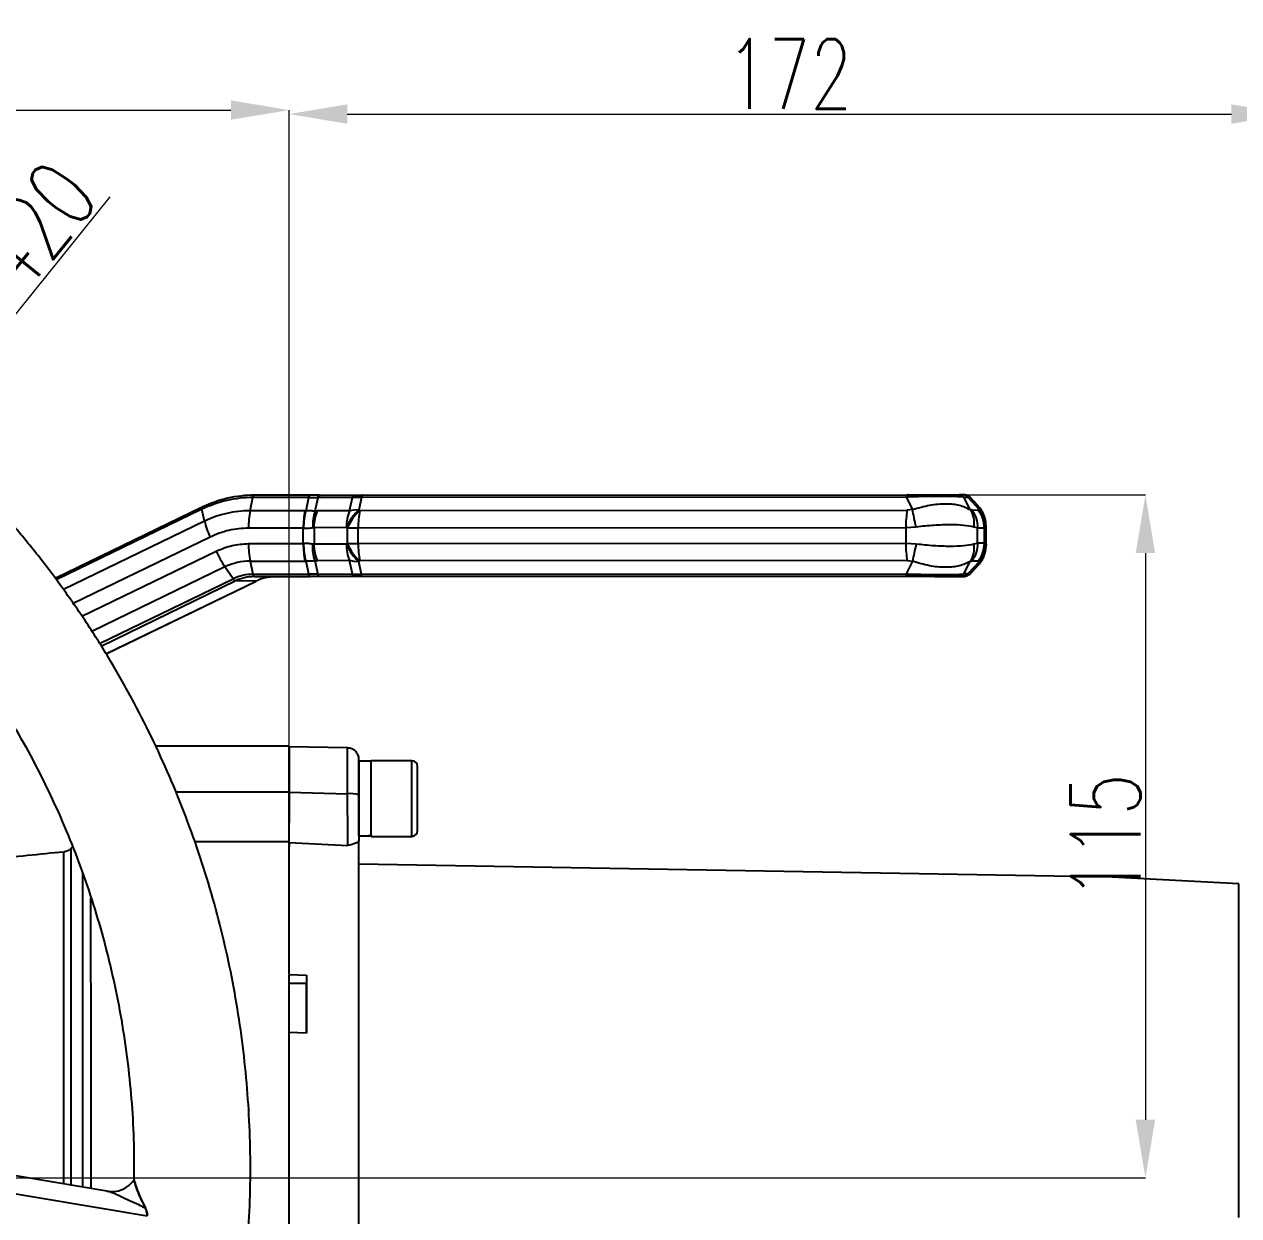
# Model space of a CAD drawing. Header units: millimetres. Extents: x 2223 to 4172, y 741 to 2119.
# Drawn here: x 3234.9 to 3443.7, y 1158.1 to 1363 of the extents above; entities that cross this region are included whole.
import ezdxf

# ---------------------------------------------------------------- set-up
doc = ezdxf.new("R2010")
doc.units = ezdxf.units.MM
doc.layers.add('AM_5', color=3, linetype='Continuous', lineweight=25)
doc.styles.add('SLDTEXTSTYLE1', font='txt.shx', dxfattribs={"width": 0.7, "bigfont": 'gbcbig.shx'})
doc.dimstyles.new('SLDDIMSTYLE12$0', dxfattribs={"dimtxt": 12, "dimasz": 10, "dimexe": 0, "dimexo": 0.0625, "dimgap": 0.875, "dimtad": 1, "dimdec": 1, "dimlfac": 1.8, "dimrnd": 1e-09, "dimzin": 12, "dimdsep": 46, "dimtxsty": 'SLDTEXTSTYLE1', "dimcen": 0.09, "dimdle": 8.16, "dimclrd": 3, "dimclre": 3, "dimadec": 0, "dimazin": 3, "dimtfac": 1, "dimtdec": 1, "dimtofl": 0, "dimtmove": 0, "dimatfit": 3, "dimfxl": 0, "dimfrac": 2, "dimtolj": 1, "dimlwd": 5, "dimlwe": 5, "dimarcsym": 0})
doc.dimstyles.new('SLDDIMSTYLE12$3', dxfattribs={"dimtxt": 12, "dimasz": 10, "dimexe": 0, "dimexo": 0.0625, "dimgap": 0.875, "dimtad": 1, "dimdec": 1, "dimlfac": 1.8, "dimrnd": 1e-09, "dimzin": 12, "dimdsep": 46, "dimtxsty": 'SLDTEXTSTYLE1', "dimcen": 0.09, "dimdle": 8.16, "dimclrd": 3, "dimclre": 3, "dimadec": 0, "dimazin": 3, "dimtfac": 1, "dimtdec": 1, "dimtofl": 0, "dimtmove": 0, "dimatfit": 3, "dimfxl": 0, "dimfrac": 2, "dimtolj": 1, "dimlwd": 5, "dimlwe": 5, "dimarcsym": 0})

# ---------------------------------------------------------------- blocks, each defined once
blk = doc.blocks.new('*D33')
at = {"layer": 'AM_5', "color": 3, "lineweight": 5, "transparency": 16777216}
blk.add_line((3103.18, 1165.14), (3103.18, 1348.23), dxfattribs=at)
at = {"layer": 'AM_5', "color": 3, "linetype": 'Continuous', "lineweight": 5, "transparency": 16777216}
for p, q in [((3113.18, 1348.23), (3270.42, 1348.23)), ((3280.42, 1238.93), (3280.42, 1348.23))]:
    blk.add_line(p, q, dxfattribs=at)
at = {"layer": 'AM_5', "color": 3, "transparency": 16777216}
for points in [[(3113.18, 1349.9), (3113.18, 1346.57), (3103.18, 1348.23)], [(3270.42, 1349.9), (3270.42, 1346.57), (3280.42, 1348.23)]]:
    blk.add_solid(points, dxfattribs=at)
at = {"layer": 'Defpoints', "color": 0, "transparency": 16777216}
for p in [(3280.42, 1348.23), (3280.42, 1238.87), (3103.18, 1165.07)]:
    blk.add_point(p, dxfattribs=at)
at = {"layer": 'AM_5', "color": 0, "transparency": 16777216, "insert": (3191.8, 1355.11), "char_height": 12, "attachment_point": 5, "style": 'SLDTEXTSTYLE1'}
blk.add_mtext('\\A1;178', dxfattribs=at)
blk = doc.blocks.new('*D34')
at = {"layer": 'AM_5', "color": 3, "lineweight": 5, "transparency": 16777216}
blk.add_line((3280.42, 1238.93), (3280.42, 1347.55), dxfattribs=at)
at = {"layer": 'AM_5', "color": 3, "linetype": 'Continuous', "lineweight": 5, "transparency": 16777216}
for p, q in [((3290.42, 1347.55), (3442.42, 1347.55)), ((3452.42, 1157.21), (3452.42, 1347.55))]:
    blk.add_line(p, q, dxfattribs=at)
at = {"layer": 'AM_5', "color": 3, "transparency": 16777216}
for points in [[(3290.42, 1349.22), (3290.42, 1345.88), (3280.42, 1347.55)], [(3442.42, 1349.22), (3442.42, 1345.88), (3452.42, 1347.55)]]:
    blk.add_solid(points, dxfattribs=at)
at = {"layer": 'Defpoints', "color": 0, "transparency": 16777216}
for p in [(3452.42, 1347.55), (3280.42, 1238.87), (3452.42, 1157.14)]:
    blk.add_point(p, dxfattribs=at)
at = {"layer": 'AM_5', "color": 0, "transparency": 16777216, "insert": (3366.42, 1354.43), "char_height": 12, "attachment_point": 5, "style": 'SLDTEXTSTYLE1'}
blk.add_mtext('\\A1;172', dxfattribs=at)
blk = doc.blocks.new('*D27')
at = {"layer": 'AM_5', "color": 3, "lineweight": 5, "transparency": 16777216}
blk.add_line((3396.39, 1282.08), (3427.64, 1282.08), dxfattribs=at)
at = {"layer": 'AM_5', "color": 3, "linetype": 'Continuous', "lineweight": 5, "transparency": 16777216}
for p, q in [((3427.64, 1272.08), (3427.64, 1174.63)), ((3103.26, 1164.63), (3427.64, 1164.63))]:
    blk.add_line(p, q, dxfattribs=at)
at = {"layer": 'AM_5', "color": 3, "transparency": 16777216}
for points in [[(3425.97, 1272.08), (3429.31, 1272.08), (3427.64, 1282.08)], [(3425.97, 1174.63), (3429.31, 1174.63), (3427.64, 1164.63)]]:
    blk.add_solid(points, dxfattribs=at)
at = {"layer": 'Defpoints', "color": 0, "transparency": 16777216}
for p in [(3396.33, 1282.08), (3103.2, 1164.63), (3427.64, 1164.63)]:
    blk.add_point(p, dxfattribs=at)
at = {"layer": 'AM_5', "color": 0, "transparency": 16777216, "insert": (3420.77, 1223.36), "char_height": 12, "attachment_point": 5, "rotation": 90, "style": 'SLDTEXTSTYLE1'}
blk.add_mtext('\\A1;115', dxfattribs=at)
blk = doc.blocks.new('*D29')
at = {"layer": 'AM_5', "color": 3, "linetype": 'Continuous', "lineweight": 5, "transparency": 16777216}
blk.add_line((3249.61, 1333.34), (3223.8, 1301.29), dxfattribs=at)
at = {"layer": 'AM_5', "color": 3, "lineweight": 5, "transparency": 16777216}
for p, q in [((3170.4, 1235.09), (3170.58, 1235.09)), ((3170.49, 1235), (3170.49, 1235.18))]:
    blk.add_line(p, q, dxfattribs=at)
at = {"layer": 'AM_5', "color": 3, "transparency": 16777216}
blk.add_solid([(3222.51, 1302.33), (3225.1, 1300.24), (3217.53, 1293.5)], dxfattribs=at)
at = {"layer": 'Defpoints', "color": 0, "transparency": 16777216}
for p in [(3217.53, 1293.5), (3123.45, 1176.68)]:
    blk.add_point(p, dxfattribs=at)
at = {"layer": 'AM_5', "color": 0, "transparency": 16777216, "insert": (3234.49, 1325.52), "char_height": 12, "attachment_point": 5, "rotation": 51.1543, "style": 'SLDTEXTSTYLE1'}
blk.add_mtext('\\A1;%%C420', dxfattribs=at)

msp = doc.modelspace()

# ---------------------------------------------------------------- linework, layer by layer
at = {"color": 7, "linetype": 'Continuous', "lineweight": 25}
for p, q in [((3284.022, 1282.022), (3274.41, 1282.016)), ((3285.715, 1281.995), (3285.87, 1282.024)), ((3285.87, 1282.024), (3291.834, 1282.035)), ((3293.066, 1282.036), (3386.72, 1282.094)), ((3396.342, 1282.078), (3395.626, 1282.083)), ((3265.461, 1279.952), (3240.202, 1267.714)), ((3273.721, 1279.354), (3274.19, 1281.618)), ((3283.801, 1281.623), (3274.19, 1281.618)), ((3283.332, 1279.358), (3283.801, 1281.623)), ((3285.334, 1281.589), (3284.856, 1279.281)), ((3291.298, 1281.6), (3285.334, 1281.589)), ((3290.825, 1279.315), (3291.298, 1281.6)), ((3292.845, 1281.638), (3292.402, 1279.497)), ((3386.5, 1281.695), (3292.845, 1281.638)), ((3386.5, 1281.695), (3387.607, 1279.546)), ((3397.502, 1279.534), (3396.395, 1281.684)), ((3396.395, 1281.684), (3397.111, 1281.678)), ((3397.266, 1281.734), (3397.111, 1281.678)), ((3397.111, 1281.678), (3399.11, 1279.522)), ((3397.301, 1281.746), (3397.266, 1281.734)), ((3398.894, 1280.163), (3397.371, 1281.808)), ((3398.805, 1280.171), (3398.834, 1280.11)), ((3398.834, 1280.11), (3399.11, 1279.522)), ((3265.433, 1279.597), (3240.39, 1267.464)), ((3265.884, 1277.546), (3265.433, 1279.597)), ((3283.138, 1279.36), (3273.721, 1279.354)), ((3283.138, 1279.36), (3283.332, 1279.358)), ((3285.294, 1279.305), (3284.856, 1279.281)), ((3290.825, 1279.315), (3285.294, 1279.305)), ((3291.584, 1279.451), (3290.825, 1279.315)), ((3292.402, 1279.497), (3291.584, 1279.451)), ((3292.571, 1279.375), (3292.402, 1279.497)), ((3292.571, 1279.375), (3386.703, 1279.433)), ((3387.607, 1279.546), (3386.703, 1279.433)), ((3397.836, 1279.419), (3397.502, 1279.534)), ((3398.939, 1279.411), (3397.836, 1279.419)), ((3399.11, 1279.522), (3398.939, 1279.411)), ((3265.884, 1277.546), (3241.64, 1265.801)), ((3282.863, 1276.362), (3273.446, 1276.356)), ((3282.863, 1273.696), (3282.863, 1276.362)), ((3282.863, 1276.362), (3282.96, 1276.36)), ((3284.51, 1276.464), (3284.729, 1276.487)), ((3284.729, 1276.487), (3290.26, 1276.497)), ((3284.729, 1276.487), (3284.729, 1273.575)), ((3290.26, 1276.497), (3290.429, 1276.375)), ((3291.308, 1276.376), (3290.429, 1276.375)), ((3290.429, 1276.375), (3290.429, 1273.708)), ((3292.295, 1276.377), (3291.308, 1276.376)), ((3386.427, 1276.435), (3292.295, 1276.377)), ((3292.295, 1273.71), (3292.295, 1276.377)), ((3388.235, 1276.548), (3386.427, 1276.435)), ((3386.427, 1276.435), (3386.428, 1273.768)), ((3398.797, 1276.42), (3398.13, 1276.536)), ((3398.797, 1273.753), (3398.797, 1276.42)), ((3398.797, 1276.42), (3399.9, 1276.412)), ((3400.242, 1276.521), (3399.9, 1276.412)), ((3399.9, 1276.412), (3399.9, 1273.745)), ((3400.134, 1276.691), (3400.188, 1276.607)), ((3400.287, 1273.538), (3400.287, 1276.607)), ((3266.824, 1274.829), (3243.284, 1263.424)), ((3273.446, 1273.69), (3282.863, 1273.696)), ((3282.96, 1273.698), (3282.863, 1273.696)), ((3284.729, 1273.575), (3284.51, 1273.598)), ((3290.429, 1273.708), (3290.26, 1273.585)), ((3290.429, 1273.708), (3291.308, 1273.709)), ((3291.308, 1273.709), (3292.295, 1273.71)), ((3292.295, 1273.71), (3386.428, 1273.768)), ((3386.428, 1273.768), (3388.235, 1273.656)), ((3398.13, 1273.644), (3398.797, 1273.753)), ((3399.9, 1273.745), (3398.797, 1273.753)), ((3399.9, 1273.745), (3400.242, 1273.628)), ((3244.795, 1261.215), (3267.905, 1272.412)), ((3290.26, 1273.585), (3284.729, 1273.575)), ((3400.188, 1273.538), (3400.135, 1273.451)), ((3269.397, 1269.69), (3246.533, 1258.613)), ((3270.785, 1267.632), (3269.397, 1269.69)), ((3273.721, 1270.688), (3283.138, 1270.694)), ((3273.721, 1270.688), (3274.19, 1268.418)), ((3283.138, 1270.694), (3283.332, 1270.696)), ((3283.801, 1268.423), (3283.332, 1270.696)), ((3284.856, 1270.777), (3285.294, 1270.754)), ((3284.856, 1270.777), (3285.334, 1268.461)), ((3290.825, 1270.765), (3285.294, 1270.754)), ((3291.584, 1270.63), (3290.825, 1270.765)), ((3291.298, 1268.472), (3290.825, 1270.765)), ((3292.402, 1270.585), (3291.584, 1270.63)), ((3292.402, 1270.585), (3292.571, 1270.708)), ((3292.845, 1268.438), (3292.402, 1270.585)), ((3386.704, 1270.766), (3292.571, 1270.708)), ((3387.607, 1270.654), (3386.5, 1268.495)), ((3386.704, 1270.766), (3387.607, 1270.654)), ((3396.395, 1268.484), (3397.502, 1270.642)), ((3399.11, 1270.63), (3397.111, 1268.478)), ((3397.373, 1268.341), (3398.889, 1269.973)), ((3397.502, 1270.642), (3397.836, 1270.753)), ((3397.836, 1270.753), (3398.939, 1270.744)), ((3398.83, 1270.024), (3398.804, 1269.967)), ((3399.11, 1270.63), (3398.83, 1270.024)), ((3398.939, 1270.744), (3399.11, 1270.63)), ((3247.837, 1256.514), (3270.785, 1267.632)), ((3274.19, 1268.418), (3283.801, 1268.423)), ((3274.41, 1268.016), (3284.022, 1268.022)), ((3274.41, 1268.016), (3277.994, 1267.989)), ((3391.406, 1268.059), (3277.994, 1267.989)), ((3285.334, 1268.461), (3291.298, 1268.472)), ((3291.834, 1268.035), (3285.87, 1268.024)), ((3292.845, 1268.438), (3386.5, 1268.495)), ((3386.72, 1268.094), (3293.066, 1268.036)), ((3396.342, 1268.078), (3395.626, 1268.083)), ((3397.111, 1268.478), (3396.395, 1268.484)), ((3397.111, 1268.478), (3397.367, 1268.374)), ((3248.099, 1256.092), (3271.167, 1267.268)), ((3248.94, 1254.737), (3274.75, 1267.241)), ((3248.944, 1254.73), (3274.781, 1267.248)), ((3274.75, 1267.241), (3271.167, 1267.268)), ((3280.421, 1238.868), (3257.494, 1238.868)), ((3290.456, 1238.584), (3280.421, 1238.759)), ((3294.521, 1236.308), (3292.421, 1236.308)), ((3301.521, 1236.368), (3294.521, 1236.368)), ((3260.945, 1231.004), (3280.421, 1231.004)), ((3280.421, 1230.939), (3290.456, 1230.689)), ((3292.421, 1223.543), (3292.421, 1225.701)), ((3292.421, 1225.528), (3292.421, 1223.428)), ((3243.209, 1221.57), (3242.895, 1221.256)), ((3280.421, 1222.413), (3264.199, 1222.413)), ((3280.421, 1222.288), (3280.421, 1221.554)), ((3280.421, 1222.288), (3290.526, 1221.771)), ((3294.521, 1223.368), (3301.521, 1223.368)), ((3421.948, 1216.348), (3292.421, 1218.609)), ((3443.676, 1215.209), (3421.948, 1216.348)), ((3280.422, 1199.618), (3283.422, 1199.506)), ((3283.422, 1199.506), (3283.422, 1198.083)), ((3283.422, 1198.083), (3280.422, 1198.083)), ((3283.422, 1189.511), (3280.422, 1189.622)), ((3249.079, 1162.366), (3223.64, 1166.638)), ((3222.361, 1163.756), (3256.013, 1158.143)), ((3253.719, 1164.314), (3253.719, 1164.313)), ((3253.755, 1164.312), (3253.755, 1164.311))]:
    msp.add_line(p, q, dxfattribs=at)
at = {"color": 7, "linetype": 'Continuous', "lineweight": 25, "flags": 128}
for points in [[(3274.19, 1281.618), (3274.211, 1281.706), (3274.234, 1281.785), (3274.26, 1281.854), (3274.287, 1281.911), (3274.317, 1281.957), (3274.347, 1281.99), (3274.379, 1282.009), (3274.41, 1282.016)], [(3265.433, 1279.597), (3265.418, 1279.677), (3265.409, 1279.749), (3265.407, 1279.811), (3265.411, 1279.864), (3265.422, 1279.905), (3265.439, 1279.935), (3265.461, 1279.952)], [(3265.461, 1279.952), (3265.463, 1279.952), (3265.492, 1279.958)], [(3274.41, 1268.016), (3274.379, 1268.023), (3274.347, 1268.043), (3274.317, 1268.076), (3274.287, 1268.122), (3274.26, 1268.18), (3274.234, 1268.25), (3274.211, 1268.329), (3274.19, 1268.418)], [(3274.781, 1267.248), (3274.78, 1267.247), (3274.75, 1267.241)], [(3290.456, 1230.689), (3290.456, 1232.487), (3290.456, 1234.17), (3290.456, 1235.661), (3290.456, 1236.896), (3290.456, 1237.819), (3290.456, 1238.39), (3290.456, 1238.584)], [(3292.421, 1223.428), (3292.421, 1223.604), (3292.421, 1224.123), (3292.421, 1224.955), (3292.421, 1226.057), (3292.421, 1227.366), (3292.421, 1228.813), (3292.421, 1230.317), (3292.421, 1231.797), (3292.421, 1233.171), (3292.421, 1234.365), (3292.421, 1235.312), (3292.421, 1235.962), (3292.421, 1236.279), (3292.421, 1236.308)], [(3294.521, 1223.543), (3294.521, 1223.467), (3294.521, 1223.379), (3294.521, 1223.641), (3294.521, 1224.239), (3294.521, 1225.14), (3294.521, 1226.296), (3294.521, 1227.645), (3294.521, 1229.113), (3294.521, 1230.622), (3294.521, 1232.091), (3294.521, 1233.44), (3294.521, 1234.596), (3294.521, 1235.497), (3294.521, 1236.095), (3294.521, 1236.357), (3294.521, 1236.308)], [(3294.521, 1223.543), (3294.521, 1223.998), (3294.521, 1224.773), (3294.521, 1225.827), (3294.521, 1227.102), (3294.521, 1228.528), (3294.521, 1230.028), (3294.521, 1231.519), (3294.521, 1232.919), (3294.521, 1234.153), (3294.521, 1235.152), (3294.521, 1235.863), (3294.521, 1236.245), (3294.521, 1236.308)], [(3301.521, 1223.368), (3301.521, 1223.379), (3301.521, 1223.641), (3301.521, 1224.239), (3301.521, 1225.14), (3301.521, 1226.296), (3301.521, 1227.645), (3301.521, 1229.113), (3301.521, 1230.622), (3301.521, 1232.091), (3301.521, 1233.44), (3301.521, 1234.596), (3301.521, 1235.497), (3301.521, 1236.095), (3301.521, 1236.357), (3301.521, 1236.368)], [(3292.421, 1230.501), (3292.421, 1230.489), (3292.421, 1229.253), (3292.421, 1228.067), (3292.421, 1227.027), (3292.421, 1226.217), (3292.421, 1225.704), (3292.421, 1225.528)], [(3292.421, 1225.868), (3292.421, 1225.827), (3292.421, 1224.773), (3292.421, 1223.998), (3292.421, 1223.543)], [(3443.677, 1157.848), (3443.676, 1163.019), (3443.676, 1168.042), (3443.676, 1172.898), (3443.676, 1177.567), (3443.676, 1182.032), (3443.676, 1186.276), (3443.676, 1190.281), (3443.676, 1194.033), (3443.676, 1197.516), (3443.676, 1200.718), (3443.676, 1203.625), (3443.676, 1206.227), (3443.676, 1208.514), (3443.676, 1210.476), (3443.676, 1212.106), (3443.676, 1213.398), (3443.676, 1214.347), (3443.676, 1214.948), (3443.676, 1215.201), (3443.676, 1215.209)]]:
    msp.add_lwpolyline(points, dxfattribs=at)
at = {"color": 7, "linetype": 'Continuous', "lineweight": 25}
for centre, radius, start, end in [((3274.437, 1261.541), 20.474, 90.07527, 115.90712), ((3274.216, 1261.515), 20.102, 90.07529, 115.90707), ((3273.745, 1261.362), 17.993, 90.07527, 115.90712), ((3288.642, 1276.471), 15.196, 169.06221, 180.4319), ((3298.058, 1276.477), 15.196, 169.06221, 180.4319), ((3297.277, 1276.556), 7.017, 156.84756, 180.47841), ((3298.287, 1273.029), 8.541, 132.00657, 156.93397), ((3307.491, 1276.491), 15.196, 169.06221, 180.43184), ((3280.107, 1280.948), 14.624, 193.45011, 204.73439), ((3288.704, 1273.577), 15.259, 179.57667, 190.91491), ((3298.121, 1273.583), 15.259, 179.57667, 190.91491), ((3298.311, 1277.072), 8.57, 203.11136, 227.95126), ((3307.554, 1273.597), 15.259, 179.57677, 190.91492), ((3284.76, 1279.881), 18.436, 203.90163, 213.55836), ((3297.297, 1273.528), 7.037, 179.5333, 203.11856), ((3273.734, 1260.761), 9.927, 90.07527, 115.90712), ((3274.2, 1260.6), 7.818, 90.07527, 115.90712), ((3271.46, 1267.958), 0.75, 205.79928, 247.02737), ((3274.42, 1260.571), 7.445, 90.07527, 115.90712), ((3278.003, 1260.544), 7.445, 90.07527, 115.90712), ((3301.521, 1235.368), 1, 360, 90), ((3290.937, 1225.36), 5.35, 73.89602, 95.15846), ((3301.521, 1224.368), 1, 270, 360), ((3249.911, 1166.96), 4.669, 259.74027, 325.43734)]:
    msp.add_arc(centre, radius, start, end, dxfattribs=at)
for centre, start_param, end_param in [((3292.421, 1229.868), 4.712389, 4.9017857), ((3294.521, 1229.868), 4.6181166, 4.712389)]:
    msp.add_ellipse(centre, major_axis=(11.154, 0), ratio=0.5773485, start_param=start_param, end_param=end_param, dxfattribs=at)
for points, knots in [([(3102.989, 995.903), (3105.549, 995.928), (3109.129, 995.962), (3114.399, 996.241), (3118.863, 996.577), (3124.179, 997.142), (3129.748, 997.916), (3135.562, 998.926), (3141.533, 1000.182), (3147.609, 1001.692), (3153.747, 1003.463), (3159.912, 1005.497), (3166.076, 1007.797), (3172.212, 1010.362), (3178.301, 1013.192), (3184.32, 1016.286), (3190.253, 1019.641), (3196.082, 1023.253), (3201.792, 1027.118), (3207.367, 1031.232), (3212.795, 1035.59), (3218.06, 1040.184), (3223.152, 1045.008), (3228.056, 1050.056), (3232.763, 1055.319), (3237.261, 1060.789), (3241.539, 1066.457), (3245.588, 1072.314), (3249.398, 1078.351), (3252.959, 1084.557), (3256.265, 1090.922), (3259.305, 1097.434), (3262.075, 1104.083), (3264.565, 1110.858), (3266.77, 1117.745), (3268.685, 1124.734), (3270.304, 1131.812), (3271.621, 1138.966), (3272.634, 1146.183), (3273.339, 1153.45), (3273.732, 1160.754), (3273.81, 1168.082), (3273.573, 1175.42), (3273.019, 1182.754), (3272.147, 1190.072), (3270.957, 1197.359), (3269.449, 1204.602), (3267.624, 1211.786), (3265.483, 1218.899), (3263.029, 1225.927), (3260.265, 1232.855), (3257.192, 1239.672), (3253.815, 1246.362), (3250.137, 1252.914), (3246.163, 1259.314), (3241.898, 1265.55), (3237.347, 1271.608), (3232.515, 1277.476), (3227.408, 1283.142), (3222.032, 1288.595), (3216.585, 1293.642), (3211.112, 1298.295), (3205.653, 1302.564), (3200.028, 1306.607), (3194.247, 1310.415), (3188.319, 1313.983), (3182.257, 1317.305), (3176.071, 1320.375), (3169.775, 1323.189), (3163.381, 1325.741), (3156.906, 1328.027), (3150.368, 1330.043), (3143.793, 1331.786), (3137.22, 1333.25), (3130.726, 1334.432), (3124.437, 1335.329), (3118.913, 1335.913), (3114.03, 1336.28), (3109.206, 1336.52), (3103.232, 1336.637), (3097.715, 1336.527), (3092.446, 1336.255), (3087.982, 1335.917), (3082.665, 1335.352), (3077.096, 1334.579), (3071.283, 1333.569), (3065.312, 1332.313), (3059.236, 1330.802), (3053.098, 1329.032), (3046.933, 1326.997), (3040.769, 1324.698), (3034.632, 1322.133), (3028.544, 1319.302), (3022.525, 1316.209), (3016.592, 1312.854), (3010.763, 1309.242), (3005.053, 1305.376), (2999.477, 1301.262), (2994.05, 1296.905), (2988.784, 1292.311), (2983.693, 1287.486), (2978.788, 1282.438), (2974.081, 1277.176), (2969.584, 1271.706), (2965.305, 1266.037), (2961.257, 1260.18), (2957.447, 1254.143), (2953.885, 1247.938), (2950.58, 1241.573), (2947.538, 1235.061), (2944.776, 1228.409), (2942.439, 1222.127), (2941.16, 1218.022), (2940.597, 1216.214)], [0, 0, 0, 0, 0.01020738, 0.01427401, 0.02103699, 0.02805607, 0.03558666, 0.0434511, 0.05157826, 0.05991132, 0.06840986, 0.07704394, 0.08579098, 0.09463359, 0.10355821, 0.11255405, 0.12161242, 0.13072624, 0.1398897, 0.14909794, 0.15834689, 0.16763314, 0.17695375, 0.18630622, 0.19568842, 0.20509849, 0.21453484, 0.22399606, 0.23348097, 0.24298851, 0.25251779, 0.26206801, 0.27163852, 0.28122873, 0.29083816, 0.30046642, 0.31011319, 0.31977821, 0.32946132, 0.33916239, 0.34888138, 0.35861831, 0.36837328, 0.37814642, 0.38793798, 0.39774825, 0.40757761, 0.41742653, 0.42729557, 0.4371854, 0.4470968, 0.45703069, 0.46698816, 0.47697044, 0.48697902, 0.49701559, 0.50708218, 0.51718117, 0.52731537, 0.53748817, 0.54770366, 0.5569145, 0.56612256, 0.57532659, 0.5845258, 0.59371913, 0.60290519, 0.61208206, 0.62124705, 0.63039624, 0.63952364, 0.64861966, 0.65766788, 0.66663751, 0.67546331, 0.68397889, 0.69196332, 0.69760555, 0.70350123, 0.71121989, 0.72142727, 0.72549391, 0.73225688, 0.73927596, 0.74680655, 0.754671, 0.76279816, 0.77113122, 0.77962976, 0.78826384, 0.79701087, 0.80585349, 0.81477811, 0.82377394, 0.83283231, 0.84194614, 0.85110959, 0.86031783, 0.86956679, 0.87885303, 0.88817364, 0.89752611, 0.90690831, 0.91631839, 0.92575473, 0.93521596, 0.94470086, 0.95420841, 0.96373768, 0.97328791, 0.98285841, 0.99244862, 1, 1, 1, 1]), ([(3103.805, 1316.592), (3106.206, 1316.554), (3109.564, 1316.502), (3114.507, 1316.198), (3118.696, 1315.841), (3123.683, 1315.25), (3128.904, 1314.45), (3134.35, 1313.413), (3139.938, 1312.129), (3145.618, 1310.591), (3151.346, 1308.793), (3157.089, 1306.732), (3162.82, 1304.408), (3168.512, 1301.821), (3174.144, 1298.971), (3179.696, 1295.861), (3185.149, 1292.494), (3190.486, 1288.875), (3195.692, 1285.008), (3200.751, 1280.899), (3205.649, 1276.555), (3210.372, 1271.982), (3214.908, 1267.189), (3219.244, 1262.183), (3223.369, 1256.974), (3227.271, 1251.571), (3230.94, 1245.983), (3234.367, 1240.222), (3237.541, 1234.299), (3240.455, 1228.224), (3243.099, 1222.009), (3245.467, 1215.667), (3247.552, 1209.209), (3249.347, 1202.65), (3250.847, 1196.002), (3252.045, 1189.278), (3252.942, 1182.492), (3253.517, 1175.658), (3253.792, 1169.592), (3253.74, 1165.808), (3253.719, 1164.314)], [0, 0, 0, 0, 0.0302952, 0.0423856, 0.0624901, 0.08336, 0.1057536, 0.1291426, 0.1533151, 0.1781023, 0.2033838, 0.2290707, 0.2550958, 0.2814075, 0.3079654, 0.3347376, 0.3616982, 0.3888263, 0.4161047, 0.4435189, 0.4710571, 0.4987089, 0.526466, 0.5543209, 0.5822674, 0.6103001, 0.6384144, 0.6666062, 0.6948723, 0.7232096, 0.7516156, 0.7800883, 0.8086258, 0.8372268, 0.86589, 0.8946146, 0.9234, 0.9522458, 0.9811519, 1, 1, 1, 1]), ([(3283.801, 1281.623), (3283.815, 1281.682), (3283.843, 1281.799), (3283.898, 1281.924), (3283.958, 1282.007), (3284.001, 1282.017), (3284.022, 1282.022)], [0, 0, 0, 0, 0.2499973, 0.4999982, 0.7499991, 1, 1, 1, 1]), ([(3285.724, 1281.996), (3285.458, 1281.997), (3284.926, 1282.001), (3284.276, 1281.999), (3283.951, 1281.999)], [0, 0, 0, 0, 0.4996452, 1, 1, 1, 1]), ([(3285.334, 1281.589), (3285.367, 1281.653), (3285.432, 1281.781), (3285.565, 1281.913), (3285.662, 1281.985), (3285.714, 1281.995), (3285.715, 1281.995)], [0, 0, 0, 0, 0.3327347, 0.6654694, 0.9982041, 1, 1, 1, 1]), ([(3291.834, 1282.035), (3292.023, 1282.035), (3292.397, 1282.036), (3292.844, 1282.036), (3293.066, 1282.036)], [0, 0, 0, 0, 0.5040088, 1, 1, 1, 1]), ([(3386.72, 1282.094), (3387.75, 1282.094), (3389.22, 1282.095), (3391.11, 1282.094), (3392.32, 1282.093), (3393.394, 1282.091), (3394.718, 1282.088), (3395.252, 1282.085), (3395.626, 1282.083)], [0, 0, 0, 0, 0.27135234, 0.38737002, 0.50089642, 0.614411, 0.73057711, 1, 1, 1, 1]), ([(3397.314, 1281.786), (3397.234, 1281.853), (3397.027, 1282.027), (3396.595, 1282.059), (3396.33, 1282.078)], [0, 0, 0, 0, 0.3878889, 1, 1, 1, 1]), ([(3283.801, 1281.623), (3284.077, 1281.622), (3284.637, 1281.619), (3285.099, 1281.599), (3285.334, 1281.589)], [0, 0, 0, 0, 0.4915101, 1, 1, 1, 1]), ([(3292.845, 1281.638), (3292.57, 1281.636), (3292.013, 1281.633), (3291.538, 1281.611), (3291.298, 1281.6)], [0, 0, 0, 0, 0.4950466, 1, 1, 1, 1]), ([(3396.395, 1281.684), (3395.955, 1281.723), (3395.137, 1281.796), (3392.723, 1281.832), (3389.724, 1281.803), (3387.63, 1281.733), (3386.5, 1281.695)], [0, 0, 0, 0, 0.2683795, 0.4991161, 0.7297085, 1, 1, 1, 1]), ([(3387.607, 1279.546), (3388.59, 1279.837), (3390.523, 1280.409), (3393.326, 1280.634), (3395.803, 1280.402), (3396.93, 1279.827), (3397.502, 1279.534)], [0, 0, 0, 0, 0.2542867, 0.4999835, 0.7458358, 1, 1, 1, 1]), ([(3400.244, 1276.689), (3400.226, 1277.03), (3400.188, 1277.72), (3399.863, 1278.713), (3399.416, 1279.564), (3399.007, 1280.008), (3398.834, 1280.195)], [0, 0, 0, 0, 0.26365783, 0.53326994, 0.80304981, 1, 1, 1, 1]), ([(3282.96, 1276.36), (3282.987, 1276.9), (3283.041, 1277.981), (3283.235, 1278.899), (3283.332, 1279.358)], [0, 0, 0, 0, 0.5, 1, 1, 1, 1]), ([(3284.856, 1279.281), (3284.623, 1279.292), (3284.161, 1279.313), (3283.607, 1279.343), (3283.332, 1279.358)], [0, 0, 0, 0, 0.5043986, 1, 1, 1, 1]), ([(3284.856, 1279.281), (3284.731, 1278.845), (3284.482, 1277.972), (3284.501, 1276.966), (3284.51, 1276.464)], [0, 0, 0, 0, 0.5000001, 1, 1, 1, 1]), ([(3284.729, 1276.487), (3284.754, 1276.99), (3284.805, 1277.995), (3285.131, 1278.868), (3285.294, 1279.305)], [0, 0, 0, 0, 0.4999559, 1, 1, 1, 1]), ([(3388.235, 1276.548), (3388.107, 1277.091), (3387.852, 1278.178), (3387.689, 1279.09), (3387.607, 1279.546)], [0, 0, 0, 0, 0.5000005, 1, 1, 1, 1]), ([(3397.502, 1279.534), (3397.728, 1279.078), (3398.179, 1278.166), (3398.146, 1277.08), (3398.13, 1276.536)], [0, 0, 0, 0, 0.4999977, 1, 1, 1, 1]), ([(3400.242, 1276.521), (3400.181, 1277.064), (3400.06, 1278.152), (3399.426, 1279.065), (3399.11, 1279.522)], [0, 0, 0, 0, 0.50000083, 1, 1, 1, 1]), ([(3282.96, 1276.36), (3283.232, 1276.353), (3283.787, 1276.339), (3284.266, 1276.422), (3284.51, 1276.464)], [0, 0, 0, 0, 0.49168447, 1, 1, 1, 1]), ([(3398.13, 1276.536), (3397.595, 1276.646), (3396.544, 1276.862), (3394.096, 1276.953), (3391.265, 1276.868), (3389.257, 1276.656), (3388.235, 1276.548)], [0, 0, 0, 0, 0.2542566, 0.5000164, 0.7456194, 1, 1, 1, 1]), ([(3284.51, 1273.598), (3284.266, 1273.639), (3283.787, 1273.72), (3283.232, 1273.705), (3282.96, 1273.698)], [0, 0, 0, 0, 0.5082251, 1, 1, 1, 1]), ([(3283.332, 1270.696), (3283.235, 1271.156), (3283.041, 1272.076), (3282.987, 1273.158), (3282.96, 1273.698)], [0, 0, 0, 0, 0.5, 1, 1, 1, 1]), ([(3284.856, 1270.777), (3284.731, 1271.215), (3284.482, 1272.089), (3284.501, 1273.096), (3284.51, 1273.598)], [0, 0, 0, 0, 0.50080435, 1, 1, 1, 1]), ([(3388.235, 1273.656), (3388.108, 1273.116), (3387.853, 1272.028), (3387.69, 1271.114), (3387.607, 1270.654)], [0, 0, 0, 0, 0.49686743, 1, 1, 1, 1]), ([(3388.235, 1273.656), (3389.257, 1273.548), (3391.265, 1273.336), (3394.096, 1273.246), (3396.544, 1273.33), (3397.595, 1273.538), (3398.13, 1273.644)], [0, 0, 0, 0, 0.2543758, 0.4999836, 0.7457388, 1, 1, 1, 1]), ([(3398.13, 1273.644), (3398.146, 1273.1), (3398.179, 1272.013), (3397.728, 1271.099), (3397.502, 1270.642)], [0, 0, 0, 0, 0.5000023, 1, 1, 1, 1]), ([(3400.242, 1273.628), (3400.182, 1273.089), (3400.061, 1272.002), (3399.428, 1271.089), (3399.11, 1270.63)], [0, 0, 0, 0, 0.4968676, 1, 1, 1, 1]), ([(3398.831, 1269.944), (3399.005, 1270.131), (3399.415, 1270.576), (3399.862, 1271.427), (3400.188, 1272.421), (3400.226, 1273.111), (3400.245, 1273.453)], [0, 0, 0, 0, 0.1972492, 0.4669383, 0.7364506, 1, 1, 1, 1]), ([(3283.332, 1270.696), (3283.607, 1270.711), (3284.161, 1270.742), (3284.623, 1270.765), (3284.856, 1270.777)], [0, 0, 0, 0, 0.4960838, 1, 1, 1, 1]), ([(3397.502, 1270.642), (3396.93, 1270.353), (3395.803, 1269.784), (3393.319, 1269.558), (3390.515, 1269.792), (3388.583, 1270.364), (3387.607, 1270.654)], [0, 0, 0, 0, 0.25415722, 0.50001427, 0.74762575, 1, 1, 1, 1]), ([(3285.334, 1268.461), (3285.099, 1268.451), (3284.637, 1268.429), (3284.077, 1268.425), (3283.801, 1268.423)], [0, 0, 0, 0, 0.5084817, 1, 1, 1, 1]), ([(3284.022, 1268.022), (3284.001, 1268.027), (3283.958, 1268.038), (3283.898, 1268.121), (3283.843, 1268.247), (3283.815, 1268.365), (3283.801, 1268.423)], [0, 0, 0, 0, 0.2500001, 0.5000002, 0.7500003, 1, 1, 1, 1]), ([(3285.87, 1268.024), (3285.583, 1268.023), (3285.02, 1268.023), (3284.35, 1268.022), (3284.022, 1268.022)], [0, 0, 0, 0, 0.5097088, 1, 1, 1, 1]), ([(3291.298, 1268.472), (3291.538, 1268.462), (3292.013, 1268.442), (3292.57, 1268.439), (3292.845, 1268.438)], [0, 0, 0, 0, 0.5049534, 1, 1, 1, 1]), ([(3293.066, 1268.036), (3292.844, 1268.036), (3292.397, 1268.036), (3292.023, 1268.035), (3291.834, 1268.035)], [0, 0, 0, 0, 0.495991, 1, 1, 1, 1]), ([(3386.5, 1268.495), (3387.62, 1268.459), (3389.705, 1268.39), (3392.698, 1268.357), (3395.127, 1268.383), (3395.951, 1268.448), (3396.395, 1268.484)], [0, 0, 0, 0, 0.2680966, 0.4988227, 0.7294637, 1, 1, 1, 1]), ([(3395.626, 1268.083), (3395.248, 1268.085), (3394.71, 1268.088), (3393.376, 1268.091), (3392.3, 1268.093), (3391.087, 1268.094), (3389.203, 1268.095), (3387.741, 1268.094), (3386.72, 1268.094)], [0, 0, 0, 0, 0.2715623, 0.3875926, 0.5011305, 0.6146375, 0.7308194, 1, 1, 1, 1]), ([(3391.406, 1268.059), (3392.384, 1268.06), (3393.781, 1268.061), (3395.178, 1268.064), (3395.932, 1268.066), (3396.441, 1268.068), (3396.824, 1268.072), (3396.541, 1268.076), (3396.342, 1268.078)], [0, 0, 0, 0, 0.2713523, 0.38737, 0.5008964, 0.614411, 0.7305771, 1, 1, 1, 1]), ([(3395.707, 1268.072), (3395.834, 1268.073), (3396.4, 1268.075), (3396.958, 1268.104), (3397.24, 1268.311), (3397.342, 1268.386)], [0, 0, 0, 0, 0.15640379, 0.69381527, 1, 1, 1, 1]), ([(3280.421, 1231.004), (3280.421, 1232.066), (3280.421, 1234.192), (3280.421, 1236.761), (3280.421, 1238.529), (3280.421, 1238.753), (3280.421, 1238.865)], [0, 0, 0, 0, 0.2503661, 0.5007322, 0.7510982, 1, 1, 1, 1]), ([(3280.421, 1238.759), (3280.421, 1238.648), (3280.421, 1238.425), (3280.421, 1236.626), (3280.421, 1234.979), (3280.421, 1233.912), (3280.421, 1233.868)], [0, 0, 0, 0, 0.3286314, 0.6572627, 0.9858941, 1, 1, 1, 1]), ([(3292.421, 1236.167), (3292.421, 1236.224), (3292.421, 1236.473), (3292.421, 1236.561), (3292.421, 1236.583), (3292.421, 1236.586), (3292.421, 1236.592), (3292.421, 1236.599), (3292.421, 1236.622), (3292.415, 1236.862), (3292.326, 1237.293), (3292.012, 1237.85), (3291.533, 1238.286), (3290.981, 1238.554), (3290.606, 1238.552), (3290.463, 1238.552)], [0, 0, 0, 0, 0.0799652, 0.3519428, 0.420096, 0.4244444, 0.4252673, 0.4262442, 0.4288884, 0.4379541, 0.5614142, 0.669529, 0.7910614, 0.920557, 1, 1, 1, 1]), ([(3292.421, 1236.167), (3292.421, 1236.156), (3292.421, 1236.004), (3292.421, 1234.889), (3292.421, 1232.958), (3292.421, 1231.32), (3292.421, 1230.501)], [0, 0, 0, 0, 0.0255227, 0.3503484, 0.6751742, 1, 1, 1, 1]), ([(3302.521, 1229.868), (3302.521, 1230.56), (3302.521, 1231.624), (3302.521, 1232.905), (3302.521, 1233.786), (3302.521, 1234.496), (3302.521, 1235.181), (3302.521, 1235.294), (3302.521, 1235.368)], [0, 0, 0, 0, 0.2394568, 0.3683607, 0.5, 0.6316393, 0.7605432, 1, 1, 1, 1]), ([(3280.421, 1222.288), (3280.421, 1222.569), (3280.421, 1223.131), (3280.421, 1225.149), (3280.421, 1227.798), (3280.421, 1229.891), (3280.421, 1230.939)], [0, 0, 0, 0, 0.2500466, 0.4994486, 0.7493959, 1, 1, 1, 1]), ([(3280.421, 1229.868), (3280.421, 1229.312), (3280.421, 1228.2), (3280.421, 1226.782), (3280.421, 1225.852), (3280.421, 1225.491), (3280.421, 1225.753), (3280.421, 1225.868)], [0, 0, 0, 0, 0.2095815, 0.4191631, 0.6287446, 0.8383262, 1, 1, 1, 1]), ([(3290.526, 1221.771), (3290.526, 1222.046), (3290.525, 1222.417), (3290.519, 1223.372), (3290.515, 1224.05), (3290.509, 1224.865), (3290.5, 1225.884), (3290.487, 1227.195), (3290.473, 1228.824), (3290.462, 1230.048), (3290.456, 1230.689)], [0, 0, 0, 0, 0.2442896, 0.3290361, 0.4144899, 0.500125, 0.5979924, 0.7157703, 0.8510724, 1, 1, 1, 1]), ([(3292.421, 1230.501), (3292.421, 1229.741), (3292.421, 1228.226), (3292.421, 1226.097), (3292.421, 1224.141), (3292.421, 1223.076), (3292.421, 1222.542)], [0, 0, 0, 0, 0.2507669, 0.5000113, 0.749245, 1, 1, 1, 1]), ([(3302.521, 1224.368), (3302.521, 1224.441), (3302.521, 1224.554), (3302.521, 1225.24), (3302.521, 1225.95), (3302.521, 1226.831), (3302.521, 1228.112), (3302.521, 1229.176), (3302.521, 1229.868)], [0, 0, 0, 0, 0.2394568, 0.3683607, 0.5, 0.6316393, 0.7605432, 1, 1, 1, 1]), ([(3280.422, 1199.699), (3280.422, 1200.396), (3280.422, 1203.368), (3280.422, 1207.818), (3280.422, 1212.961), (3280.422, 1217.113), (3280.422, 1220.396), (3280.421, 1221.74), (3280.421, 1222.413)], [0, 0, 0, 0, 0.0577205, 0.2461764, 0.4346323, 0.6230882, 0.8115441, 1, 1, 1, 1]), ([(3280.422, 1214.35), (3280.422, 1215.499), (3280.422, 1217.848), (3280.422, 1220.515), (3280.421, 1221.697), (3280.421, 1222.288)], [0, 0, 0, 0, 0.3234517, 0.6617258, 1, 1, 1, 1]), ([(3292.421, 1222.542), (3292.276, 1222.422), (3291.983, 1222.181), (3291.013, 1221.908), (3290.526, 1221.771)], [0, 0, 0, 0, 0.4975573, 1, 1, 1, 1]), ([(3241.684, 1220.674), (3237.529, 1220.271), (3230.159, 1219.555), (3222.817, 1218.598), (3219.615, 1218.18)], [0, 0, 0, 0, 0.5637924, 1, 1, 1, 1]), ([(3242.916, 1221.276), (3242.735, 1221.124), (3242.373, 1220.819), (3241.908, 1220.734), (3241.675, 1220.691)], [0, 0, 0, 0, 0.5000001, 1, 1, 1, 1]), ([(3241.692, 1163.606), (3241.692, 1165.553), (3241.692, 1170.423), (3241.692, 1175.776), (3241.691, 1179.945), (3241.691, 1182.191), (3241.691, 1184.397), (3241.691, 1186.56), (3241.691, 1188.679), (3241.691, 1190.75), (3241.69, 1193.715), (3241.69, 1197.605), (3241.689, 1202.308), (3241.688, 1206.927), (3241.687, 1210.73), (3241.686, 1213.753), (3241.686, 1216.08), (3241.685, 1218.035), (3241.685, 1219.522), (3241.684, 1220.507), (3241.683, 1220.624), (3241.683, 1220.684)], [0, 0, 0, 0, 0.0577112, 0.1444095, 0.1693942, 0.1944696, 0.2196359, 0.2448929, 0.2702408, 0.2956794, 0.3212087, 0.3825805, 0.4507211, 0.5256294, 0.607304, 0.6655257, 0.7267557, 0.7909939, 0.8582398, 0.9284932, 1, 1, 1, 1]), ([(3242.909, 1221.196), (3242.909, 1221.219), (3242.909, 1221.361), (3242.91, 1220.702), (3242.91, 1219.161), (3242.911, 1216.581), (3242.912, 1213.078), (3242.913, 1208.643), (3242.914, 1203.313), (3242.915, 1197.127), (3242.915, 1190.133), (3242.916, 1182.406), (3242.916, 1173.97), (3242.917, 1167.581), (3242.917, 1163.916), (3242.917, 1163.401)], [0, 0, 0, 0, 0.016394, 0.101859, 0.1878451, 0.2743525, 0.3613811, 0.4489308, 0.5370018, 0.6255939, 0.7147072, 0.8043418, 0.8944974, 0.9851743, 1, 1, 1, 1]), ([(3244.959, 1163.058), (3244.958, 1164.801), (3244.958, 1168.971), (3244.956, 1175.29), (3244.954, 1181.787), (3244.953, 1186.303), (3244.952, 1189.033), (3244.951, 1190.318), (3244.95, 1191.542), (3244.95, 1192.706), (3244.949, 1193.813), (3244.947, 1196.932), (3244.945, 1201.789), (3244.941, 1207.767), (3244.942, 1212.427), (3244.933, 1215.417), (3244.933, 1216.627), (3244.933, 1216.953)], [0, 0, 0, 0, 0.0708686, 0.1695597, 0.2704087, 0.3610308, 0.383079, 0.4044252, 0.4250694, 0.4450117, 0.4642519, 0.4827902, 0.6102084, 0.7376719, 0.865182, 0.9635673, 1, 1, 1, 1]), ([(3246.373, 1162.82), (3246.373, 1164.047), (3246.372, 1168.129), (3246.37, 1174.812), (3246.368, 1182.862), (3246.365, 1190.615), (3246.362, 1197.965), (3246.359, 1204.7), (3246.356, 1209.641), (3246.354, 1212.027), (3246.353, 1212.756)], [0, 0, 0, 0, 0.0570997, 0.1899714, 0.32791, 0.4709149, 0.6189859, 0.7721223, 0.9303237, 1, 1, 1, 1]), ([(3280.422, 1142.2), (3280.422, 1145.495), (3280.422, 1152.083), (3280.422, 1161.636), (3280.422, 1170.817), (3280.422, 1179.527), (3280.422, 1187.64), (3280.422, 1194.376), (3280.422, 1198.056), (3280.422, 1199.53)], [0, 0, 0, 0, 0.149957, 0.2999139, 0.4498709, 0.5998278, 0.7497848, 0.8997417, 1, 1, 1, 1]), ([(3283.422, 1189.511), (3283.422, 1190.782), (3283.422, 1193.805), (3283.422, 1196.513), (3283.422, 1198.083)], [0, 0, 0, 0, 0.4203629, 1, 1, 1, 1]), ([(3253.755, 1164.312), (3253.763, 1164.278), (3253.782, 1164.199), (3253.967, 1163.548), (3254.486, 1162.034), (3255.228, 1160.478), (3255.725, 1159.436)], [0, 0, 0, 0, 0.1105283, 0.2490059, 0.4974103, 1, 1, 1, 1]), ([(3255.748, 1159.435), (3255.24, 1160.477), (3254.482, 1162.035), (3253.976, 1163.525), (3253.786, 1164.181), (3253.766, 1164.269), (3253.755, 1164.312)], [0, 0, 0, 0, 0.5024672, 0.7509757, 0.8756525, 1, 1, 1, 1]), ([(3255.748, 1159.435), (3255.36, 1159.625), (3254.432, 1160.079), (3252.985, 1160.716), (3251.42, 1161.45), (3250.036, 1162.109), (3249.358, 1162.291), (3249.079, 1162.366)], [0, 0, 0, 0, 0.1543805, 0.3689656, 0.5771659, 0.8257398, 1, 1, 1, 1]), ([(3255.725, 1159.436), (3255.735, 1159.407), (3255.798, 1159.217), (3255.914, 1158.925), (3256.011, 1158.513), (3256.013, 1158.262), (3256.013, 1158.143)], [0, 0, 0, 0, 0.0709429, 0.4685237, 0.7475032, 1, 1, 1, 1]), ([(3256.013, 1158.143), (3256.013, 1158.261), (3256.012, 1158.513), (3255.902, 1158.955), (3255.807, 1159.25), (3255.748, 1159.435)], [0, 0, 0, 0, 0.2505518, 0.5313012, 1, 1, 1, 1])]:
    msp.add_open_spline(points, degree=3, knots=knots, dxfattribs=at)
for points in [[(3291.298, 1281.6), (3291.33, 1281.664), (3291.396, 1281.791), (3291.528, 1281.927), (3291.676, 1282.018), (3291.781, 1282.029), (3291.834, 1282.035)], [(3293.066, 1282.036), (3293.044, 1282.031), (3293.002, 1282.021), (3292.941, 1281.939), (3292.887, 1281.814), (3292.859, 1281.697), (3292.845, 1281.638)], [(3386.72, 1282.094), (3386.699, 1282.089), (3386.656, 1282.079), (3386.596, 1281.996), (3386.541, 1281.871), (3386.514, 1281.754), (3386.5, 1281.695)], [(3395.626, 1282.083), (3395.7, 1282.078), (3395.849, 1282.068), (3396.059, 1281.985), (3396.249, 1281.86), (3396.346, 1281.742), (3396.395, 1281.684)], [(3397.111, 1281.678), (3397.063, 1281.737), (3396.966, 1281.854), (3396.776, 1281.979), (3396.565, 1282.062), (3396.417, 1282.073), (3396.342, 1282.078)], [(3292.402, 1279.497), (3292.181, 1279.287), (3291.74, 1278.865), (3291.154, 1278.12), (3290.64, 1277.324), (3290.386, 1276.773), (3290.26, 1276.497)], [(3386.703, 1279.433), (3386.624, 1278.974), (3386.465, 1278.056), (3386.44, 1276.975), (3386.427, 1276.435)], [(3397.836, 1279.419), (3398.113, 1278.96), (3398.668, 1278.042), (3398.754, 1276.96), (3398.797, 1276.42)], [(3398.939, 1279.411), (3399.216, 1278.952), (3399.77, 1278.033), (3399.857, 1276.952), (3399.9, 1276.412)], [(3273.446, 1276.356), (3272.302, 1276.29), (3270.015, 1276.157), (3267.888, 1275.272), (3266.824, 1274.829)], [(3267.905, 1272.412), (3268.795, 1272.782), (3270.575, 1273.523), (3272.489, 1273.634), (3273.446, 1273.69)], [(3386.428, 1273.768), (3386.441, 1273.227), (3386.465, 1272.146), (3386.624, 1271.226), (3386.704, 1270.766)], [(3398.797, 1273.753), (3398.754, 1273.213), (3398.668, 1272.131), (3398.113, 1271.212), (3397.836, 1270.753)], [(3399.9, 1273.745), (3399.857, 1273.204), (3399.77, 1272.123), (3399.216, 1271.204), (3398.939, 1270.744)], [(3285.294, 1270.754), (3285.131, 1271.192), (3284.805, 1272.067), (3284.754, 1273.072), (3284.729, 1273.575)], [(3290.26, 1273.585), (3290.386, 1273.31), (3290.64, 1272.759), (3291.154, 1271.964), (3291.74, 1271.218), (3292.181, 1270.796), (3292.402, 1270.585)], [(3285.87, 1268.024), (3285.817, 1268.03), (3285.712, 1268.041), (3285.564, 1268.133), (3285.432, 1268.27), (3285.367, 1268.398), (3285.334, 1268.461)], [(3291.834, 1268.035), (3291.781, 1268.041), (3291.676, 1268.052), (3291.528, 1268.144), (3291.396, 1268.281), (3291.33, 1268.409), (3291.298, 1268.472)], [(3293.066, 1268.036), (3293.044, 1268.042), (3293.002, 1268.052), (3292.941, 1268.136), (3292.887, 1268.261), (3292.859, 1268.379), (3292.845, 1268.438)], [(3386.72, 1268.094), (3386.699, 1268.099), (3386.656, 1268.11), (3386.596, 1268.193), (3386.542, 1268.319), (3386.514, 1268.436), (3386.5, 1268.495)], [(3396.395, 1268.484), (3396.346, 1268.425), (3396.249, 1268.307), (3396.059, 1268.182), (3395.849, 1268.099), (3395.7, 1268.088), (3395.626, 1268.083)], [(3397.111, 1268.478), (3397.063, 1268.419), (3396.966, 1268.302), (3396.776, 1268.177), (3396.565, 1268.093), (3396.417, 1268.083), (3396.342, 1268.078)], [(3280.421, 1230.939), (3280.421, 1231.993), (3280.421, 1234.101), (3280.421, 1236.654), (3280.421, 1238.418), (3280.421, 1238.645), (3280.421, 1238.759)], [(3280.421, 1234.118), (3280.421, 1234.054), (3280.421, 1233.927), (3280.421, 1232.944), (3280.421, 1231.539), (3280.421, 1230.425), (3280.421, 1229.868)], [(3280.421, 1222.413), (3280.421, 1222.69), (3280.421, 1223.246), (3280.421, 1225.252), (3280.421, 1227.882), (3280.421, 1229.963), (3280.421, 1231.004)], [(3292.422, 1135.658), (3292.422, 1139.309), (3292.422, 1146.613), (3292.422, 1157.256), (3292.422, 1167.499), (3292.422, 1177.2), (3292.422, 1186.239), (3292.422, 1194.501), (3292.422, 1201.882), (3292.422, 1208.287), (3292.422, 1213.642), (3292.422, 1217.85), (3292.421, 1220.97), (3292.421, 1222.018), (3292.421, 1222.542)], [(3283.422, 1199.506), (3283.422, 1197.93), (3283.422, 1194.777), (3283.422, 1191.266), (3283.422, 1189.511)], [(3280.422, 1188.087), (3280.422, 1189.845), (3280.422, 1193.359), (3280.422, 1196.508), (3280.422, 1198.083)], [(3280.422, 1141.896), (3280.422, 1144.81), (3280.422, 1150.638), (3280.422, 1159.132), (3280.422, 1167.361), (3280.422, 1175.232), (3280.422, 1182.733), (3280.422, 1187.326), (3280.422, 1189.622)]]:
    msp.add_open_spline(points, degree=3, dxfattribs=at)

# ---------------------------------------------------------------- dimensions: what is measured, and where the dimension line sits
at = {"layer": 'AM_5'}
for base, p1, p2, angle, text, picture, middle in [((3280.421, 1348.233), (3103.181, 1165.074), (3280.421, 1238.868), 360, '178', '*D33', (3191.801, 1355.108)), ((3427.641, 1164.634), (3396.33, 1282.078), (3103.196, 1164.634), 90, '115', '*D27', (3420.766, 1223.356))]:
    dim = msp.add_linear_dim(base=base, p1=p1, p2=p2, angle=angle, text=text, dimstyle='SLDDIMSTYLE12$0', override={"dimlfac": 1, "dimpost": ''}, dxfattribs=at)
    dim.commit()
    dim.dimension.update_dxf_attribs({"geometry": picture, "text_midpoint": middle})
dim = msp.add_linear_dim(base=(3452.422, 1347.551), p1=(3280.421, 1238.868), p2=(3452.422, 1157.144), angle=360, dimstyle='SLDDIMSTYLE12$0', override={"dimlfac": 1, "dimpost": ''}, dxfattribs=at)
dim.commit()
dim.dimension.update_dxf_attribs({"geometry": '*D34', "text_midpoint": (3366.422, 1354.426)})
dim = msp.add_diameter_dim_2p(p1=(3123.448, 1176.676), p2=(3217.532, 1293.501), text='%%C420', dimstyle='SLDDIMSTYLE12$3', override={"dimlfac": 1, "dimpost": ''}, dxfattribs=at)
dim.commit()
dim.dimension.update_dxf_attribs({"geometry": '*D29', "text_midpoint": (3234.491, 1325.52)})

doc.saveas('drawing.dxf')
